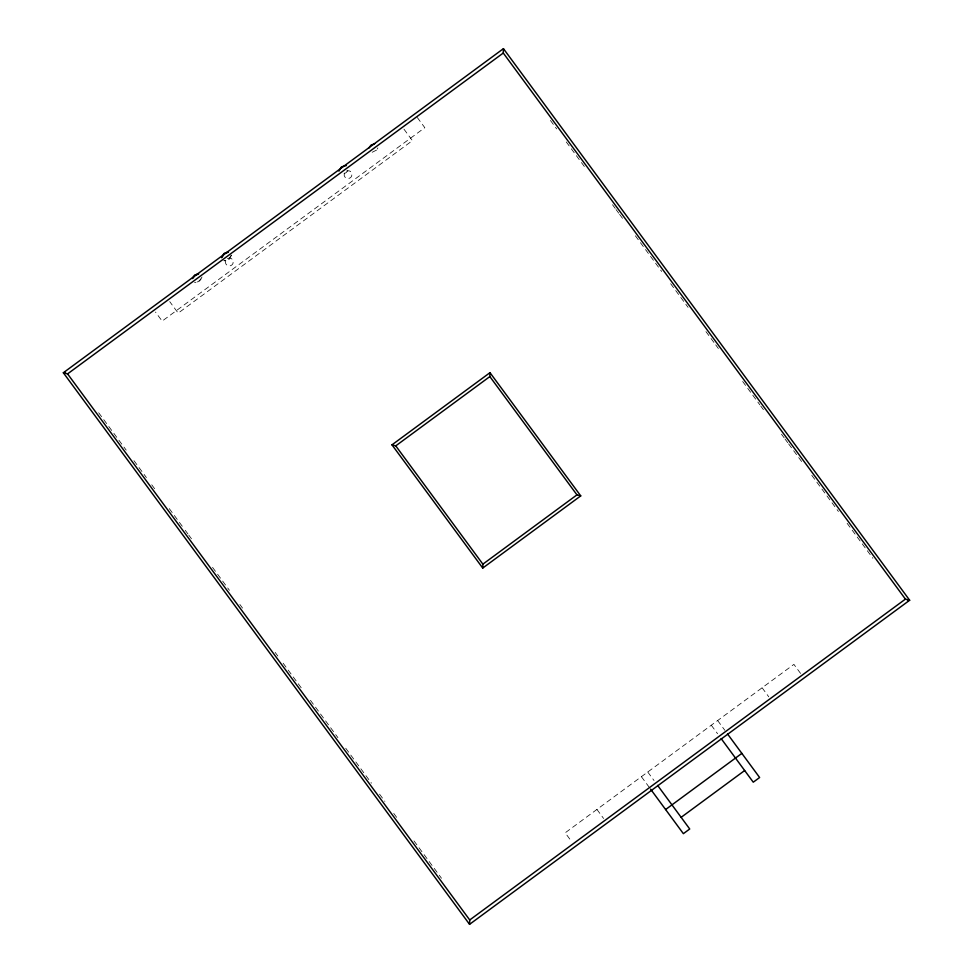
<?xml version="1.0" encoding="UTF-8"?>
<svg xmlns="http://www.w3.org/2000/svg" width="973" height="973" viewBox="0 0 973 973"><rect width="100%" height="100%" fill="white"/><g stroke="black" fill="none" stroke-linecap="round" stroke-linejoin="round"><path stroke-width="0.73" stroke-dasharray="4.87 3.65" d="M202.007 277.025L199.416 281.294L194.576 282.62M231.294 255.06L228.716 259.317L223.863 260.642M231.489 255.315L228.91 259.584L224.058 260.91M225.785 260.484L225.456 262.479A3.795 3.795 0 0 0 227.755 265.593L229.75 265.872A4.014 4.014 0 0 0 232.936 263.537L233.252 261.542A3.795 3.795 0 0 0 230.966 258.429L228.959 258.149A4.014 4.014 0 0 0 226.32 259.609M344.478 173.072L344.162 175.067A3.795 3.795 0 0 0 346.449 178.181L348.456 178.46A4.014 4.014 0 0 0 351.63 176.125L351.958 174.131A3.795 3.795 0 0 0 349.66 171.017L347.665 170.737A4.014 4.014 0 0 0 346.668 170.993M377.354 149.015L377.877 147.884M201.07 279.02L198.042 281.769L194.381 282.352M347.872 170.737L346.023 172.744L342.326 174.167M376.539 150.097L371.82 152.445M550.438 120.457L556.641 128.886M566.274 141.961L584.895 167.247M612.516 204.744L615.179 208.356M616.067 209.56L618.719 213.172M619.606 214.388L624.046 220.409M635.381 235.807L661.652 271.467M670.677 283.727L688.069 307.346M705.96 331.635L714.839 343.688M715.727 344.892L718.378 348.504M742.679 381.501L759.877 404.853M760.764 406.057L763.428 409.669M781.514 434.238L784.177 437.85M785.065 439.054L787.729 442.666M788.616 443.87L802.81 463.148M811.798 475.347L838.41 511.482M847.118 523.316L872.842 558.247M417.295 117.502L424.8 127.682L162.15 321.102L155.485 312.053M403.953 129.154L412.418 140.635L178.193 313.124L169.74 301.642M800.572 673.425L793.907 664.377L565.179 832.815L571.844 841.876M762.114 687.777L768.779 696.838M717.648 720.531L724.824 730.261M711.299 725.213L717.575 733.727M647.75 772.003L654.026 780.528M641.402 776.685L649.733 787.996M596.936 809.427L603.601 818.488M98.711 412.783L126.198 450.122M133.994 460.703L146.412 477.573M151.739 484.797L156.167 490.818M169.29 508.624L184.359 529.105M185.247 530.309L187.911 533.922M188.798 535.126L191.462 538.738M212.552 567.381L229.409 590.27M239.869 604.464L242.52 608.076M275.152 652.384L277.816 655.997M283.131 663.221L302.652 689.723M310.448 700.305L337.935 737.643M345.731 748.225L371.455 783.143M379.555 794.15L384.882 801.375M393.749 813.416L398.188 819.436M413.999 840.915L441.499 878.254"/><path stroke-width="1.46" d="M482.73 568.062L482.876 564.158L395.756 445.865L391.985 444.843L489.991 372.671L580.735 495.889L482.73 568.062L391.985 444.843M580.735 495.889L576.965 494.868L489.845 376.575L489.991 372.671M469.558 924.35L469.728 919.971L67.575 373.887L63.342 372.756L503.442 48.65L909.658 600.244L469.558 924.35L63.342 372.756M909.658 600.244L905.425 599.113L503.272 53.029L503.442 48.65M221.613 257.711L224.191 253.442L227.889 252.019M338.92 171.126L341.511 166.869L346.352 165.544M192.338 278.302L194.709 275.152L198.407 273.741M192.532 278.558L194.904 275.42L198.601 273.997M222.014 256.848L224.386 253.71L228.083 252.287M368.621 148.297L370.993 145.159L374.69 143.736M67.575 373.887L503.272 53.029M395.756 445.865L489.845 376.575M482.876 564.158L576.965 494.868M469.728 919.971L905.425 599.113M665.605 809.548L741.852 753.382M681.136 817.332L744.673 770.531M907.468 599.94L908.381 601.18M727.512 733.922L759.621 777.512L753.26 782.195L721.151 738.592M657.614 785.393L689.723 828.996L683.374 833.666L650.572 789.127M64.619 371.82L65.532 373.06"/></g></svg>
